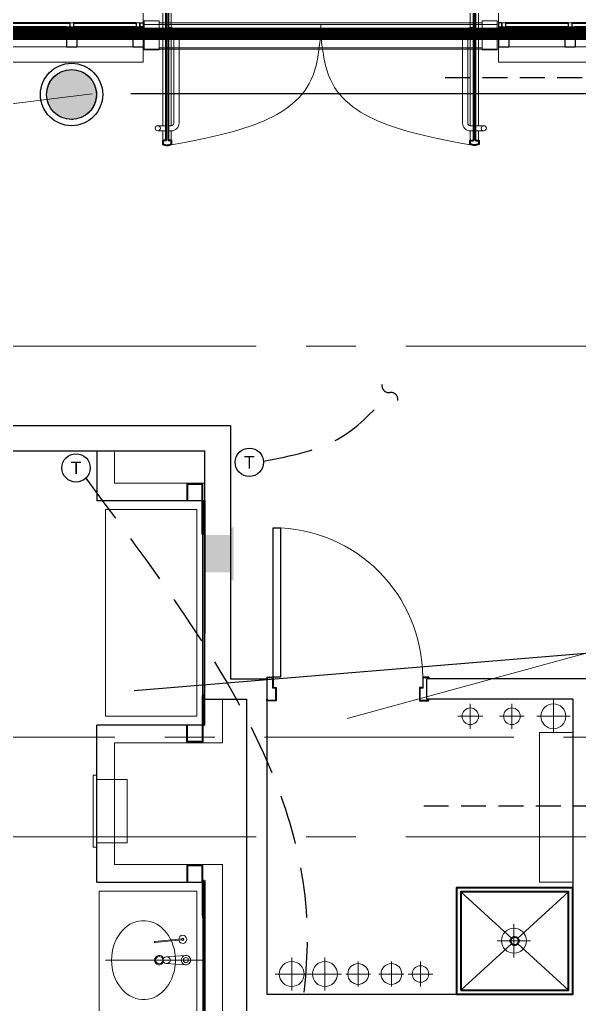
# Model space of a CAD drawing. Header units: inches. Extents: x -26500 to -19489, y -3216 to 2257.
# Drawn here: x -21673.5 to -21538.8, y 862.9 to 1099.7 of the extents above; entities that cross this region are included whole.
import ezdxf
from ezdxf.enums import TextEntityAlignment as Align

# ---------------------------------------------------------------- set-up
doc = ezdxf.new("R2010")
doc.units = ezdxf.units.IN
doc.header["$LTSCALE"] = 48
doc.header["$MEASUREMENT"] = 0
for name, pattern in [('A113$0$CENTER', [2, 1.25, -0.25, 0.25, -0.25]), ('A113$0$DGN Style 2', [173.538547, 104.123128, -69.415419]), ('A113$0$DGN Style 3', [242.953966, 173.538547, -69.415419]), ('A113$0$DGN Style 4', [277.835214, 138.830838, -69.415419, 0.173539, -69.415419]), ('DASHED2', [0.375, 0.25, -0.125]), ('M2113$0$HIDDEN', [0.375, 0.25, -0.125]), ('NB - PH Mezzanine_plan$0$HIDDEN2', [0.1875, 0.125, -0.0625])]:
    doc.linetypes.add(name, pattern=pattern)
for name, color, linetype in [('A-Detl-Iden', 5, 'Continuous'), ('A113$0$A-ANNO-IDEN', 8, 'Continuous'), ('A113$0$A-ANNO-PATT-13-14', 8, 'Continuous'), ('A113$0$A-COLS-13-14', 8, 'Continuous'), ('A113$0$A-COLS-COLS13-14', 8, 'Continuous'), ('A113$0$A-DOOR', 8, 'Continuous'), ('A113$0$A-DOOR-FRAM', 8, 'Continuous'), ('A113$0$A-DOOR-FRM1', 8, 'Continuous'), ('A113$0$A-DOOR-FULL', 8, 'Continuous'), ('A113$0$A-DOOR-SWNG', 8, 'Continuous'), ('A113$0$A-DOOR-THLD', 8, 'Continuous'), ('A113$0$A-EQPM-FEC', 8, 'Continuous'), ('A113$0$A-FLOR-PFIX', 8, 'Continuous'), ('A113$0$A-FLOR-SLEEVE', 8, 'Continuous'), ('A113$0$A-FLOR-SPCL', 8, 'Continuous'), ('A113$0$A-GLAZ', 8, 'Continuous'), ('A113$0$A-GLAZ-FULL', 8, 'Continuous'), ('A113$0$A-GRID-GRDP0-15', 8, 'Continuous'), ('A113$0$A-WALL-EXTR', 8, 'Continuous'), ('A113$0$A-WALL-FULL-INTR', 8, 'Continuous'), ('A113$0$A-WALL-INTR', 8, 'Continuous'), ('A113$0$Level 23', 8, 'Continuous'), ('A113$0$Level 30', 8, 'Continuous'), ('A113$0$Level 33', 8, 'Continuous'), ('M2113$0$M-CONT-WIRE', 12, 'M2113$0$HIDDEN'), ('M2113$0$M-CONT-WIRE @ 48', 12, 'M2113$0$HIDDEN'), ('NB - PH Mezzanine_plan$0$STCCOLS1', 1, 'NB - PH Mezzanine_plan$0$HIDDEN2'), ('NB - PH Mezzanine_plan$0$STPTREINF', 1, 'NB - PH Mezzanine_plan$0$HIDDEN2'), ('NB - PH Mezzanine_plan$0$STREINFB', 1, 'NB - PH Mezzanine_plan$0$HIDDEN2'), ('XREF', 7, 'Continuous'), ('XREF @ 48', 7, 'Continuous')]:
    doc.layers.add(name, color=color, linetype=linetype)
doc.styles.add('M2113$0$MAMEP ANNO', font='arial.ttf', dxfattribs={"height": 0.101562})
doc.styles.add('NB - PH Mezzanine_plan$0$ROMANS', font='romans.shx', dxfattribs={"width": 0.8})
doc.dimstyles.new('NB - PH Mezzanine_plan$0$tce_96', dxfattribs={"dimscale": 96, "dimtxt": 0.09375, "dimasz": 0.075, "dimexe": 0.075, "dimexo": 0.0625, "dimgap": 0.03125, "dimtad": 1, "dimdec": 3, "dimzin": 3, "dimdsep": 46, "dimlunit": 4, "dimtxsty": 'NB - PH Mezzanine_plan$0$ROMANS', "dimblk": 'NB - PH Mezzanine_plan$0$_ArchTick', "dimcen": 0, "dimdle": 0.075, "dimclrd": 3, "dimclre": 3, "dimclrt": 10, "dimadec": 0, "dimazin": 1, "dimtfac": 1, "dimtdec": 3, "dimtmove": 0, "dimatfit": 3, "dimldrblk": 'NB - PH Mezzanine_plan$0$_ArchTick', "dimfxl": 1, "dimtolj": 1, "dimtzin": 3, "dimlwd": -1, "dimlwe": -1, "dimarcsym": 0})

# ---------------------------------------------------------------- blocks, each defined once
blk = doc.blocks.new('A113$0$roof5win_22')
at = {"layer": 'A113$0$A-GLAZ', "linetype": 'Continuous', "lineweight": 30}
for p, q in [((0, 4.75), (0, 0)), ((0, 4.75), (2.5, 4.75)), ((0.8125, 5.75), (0.8125, 4.75)), ((1.6875, 5.75), (1.6875, 4.75)), ((2.5, 4.75), (2.5, 0)), ((0, 0), (2.5, 0))]:
    blk.add_line(p, q, dxfattribs=at)
at = {"layer": 'A113$0$A-GLAZ', "linetype": 'Continuous', "lineweight": 0}
for p, q in [((1.6875, 5.75), (0.8125, 5.75)), ((2.5, 0), (60, 0))]:
    blk.add_line(p, q, dxfattribs=at)
at = {"layer": 'A113$0$A-GLAZ', "linetype": 'Continuous', "lineweight": 40}
for p, q in [((1.6875, 5.75), (60.8125, 5.75)), ((2.5, 4.75), (60, 4.75))]:
    blk.add_line(p, q, dxfattribs=at)
blk = doc.blocks.new('A113$0$36D478_15')
at = {"layer": 'A113$0$A-DOOR', "linetype": 'Continuous', "lineweight": 0}
blk.add_arc((0.85, 5.25), 36, 0, 90, dxfattribs=at)
at = {"layer": 'A113$0$A-DOOR', "linetype": 'Continuous', "lineweight": 30}
blk.add_3dface([(0.85, 41.25), (2.6, 41.25), (2.6, 5.25), (0.85, 5.25)], dxfattribs=at)
at = {"layer": 'A113$0$A-DOOR-FRAM', "linetype": 'Continuous', "lineweight": 30}
for p, q in [((-0.65, 5.25), (0.85, 5.25)), ((-0.65, 5.25), (-0.65, 4.88)), ((0.85, 5.25), (0.85, 2.83)), ((38.35, 5.25), (36.85, 5.25)), ((36.85, 5.25), (36.85, 2.83)), ((38.35, 5.25), (38.35, 4.88)), ((0.85, 2.83), (1.6, 2.83)), ((1.6, 2.83), (1.6, -0.37)), ((36.85, 2.83), (36.1, 2.83)), ((36.1, 2.83), (36.1, -0.37)), ((-0.65, -0.37), (-0.65, 0)), ((38.35, -0.37), (38.35, 0)), ((1.6, -0.37), (-0.65, -0.37)), ((36.1, -0.37), (38.35, -0.37))]:
    blk.add_line(p, q, dxfattribs=at)
at = {"layer": 'A113$0$A-DOOR-FRAM', "linetype": 'Continuous', "lineweight": 13}
for p, q in [((-0.65, 4.88), (-0.5, 4.88)), ((-0.5, 5.1), (0.7, 5.1)), ((-0.5, 5.1), (-0.5, 4.88)), ((0.7, 5.1), (0.7, 2.68)), ((38.2, 5.1), (37, 5.1)), ((37, 5.1), (37, 2.68)), ((38.2, 5.1), (38.2, 4.88)), ((38.35, 4.88), (38.2, 4.88)), ((0.7, 2.68), (1.45, 2.68)), ((1.45, 2.68), (1.45, -0.22)), ((37, 2.68), (36.25, 2.68)), ((36.25, 2.68), (36.25, -0.22)), ((-0.5, 0), (-0.65, 0)), ((-0.5, -0.22), (-0.5, 0)), ((38.2, -0.22), (38.2, 0)), ((38.2, 0), (38.35, 0)), ((1.45, -0.22), (-0.5, -0.22)), ((36.25, -0.22), (38.2, -0.22))]:
    blk.add_line(p, q, dxfattribs=at)
blk = doc.blocks.new('*U761')
at = {"layer": 'A113$0$A-DOOR-FRM1', "linetype": 'A113$0$DGN Style 4', "lineweight": 0}
for p, q in [((0, 9.41), (-42.5, 9.41)), ((0, 9.41), (42.5, 9.41)), ((0, 3.41), (-42.5, 3.41)), ((0, 3.41), (42.5, 3.41))]:
    blk.add_line(p, q, dxfattribs=at)
at = {"layer": 'A113$0$A-DOOR-FRM1', "linetype": 'A113$0$DGN Style 4', "lineweight": 0, "flags": 128}
for points in [[(-40.69, 7.84), (-40.69, 7.16), (-40, 7.16)], [(40.69, 7.84), (40.69, 7.16), (40, 7.16)]]:
    blk.add_lwpolyline(points, dxfattribs=at)
at = {"layer": 'A113$0$A-DOOR-FRM1', "linetype": 'Continuous', "lineweight": 0}
for radius in [0.875, 0.688]:
    blk.add_circle((-40.69, 7.16), radius, dxfattribs=at)
at = {"layer": 'A113$0$A-DOOR-FRM1', "linetype": 'Continuous', "lineweight": 0, "extrusion": (0, 0, -1)}
for radius in [0.875, 0.688]:
    blk.add_circle((-40.69, 7.16), radius, dxfattribs=at)
at = {"layer": 'A113$0$A-DOOR-FULL', "lineweight": 40}
for p, q in [((-38.05, 18.55), (-38.05, 19.4)), ((-38.05, 18.55), (-38.05, 19.4)), ((38.05, 18.55), (38.05, 19.4)), ((38.05, 18.55), (38.05, 19.4)), ((-37.25, 18.5), (-38, 18.5)), ((-37.25, 18.5), (-38, 18.5)), ((-37.25, -18.5), (-37.25, 18.5)), ((-37.25, -18.5), (-37.25, 18.5)), ((-36.75, 18.5), (-36.75, -18.5)), ((-36, 18.5), (-36.75, 18.5)), ((-36.75, 18.5), (-36.75, -18.5)), ((-36, 18.5), (-36.75, 18.5)), ((36, 18.5), (36.75, 18.5)), ((36, 18.5), (36.75, 18.5)), ((36.75, 18.5), (36.75, -18.5)), ((36.75, 18.5), (36.75, -18.5)), ((37.25, -18.5), (37.25, 18.5)), ((37.25, 18.5), (38, 18.5)), ((37.25, -18.5), (37.25, 18.5)), ((37.25, 18.5), (38, 18.5)), ((-38.05, -18.55), (-38.05, -19.4)), ((-38.05, -18.55), (-38.05, -19.4)), ((-37.25, -18.5), (-38, -18.5)), ((-37.25, -18.5), (-38, -18.5)), ((-36, -18.5), (-36.75, -18.5)), ((-36, -18.5), (-36.75, -18.5)), ((-35.95, -19.4), (-35.95, -18.55)), ((-35.95, -19.4), (-35.95, -18.55)), ((35.95, -19.4), (35.95, -18.55)), ((35.95, -19.4), (35.95, -18.55)), ((36, -18.5), (36.75, -18.5)), ((36, -18.5), (36.75, -18.5)), ((37.25, -18.5), (38, -18.5)), ((37.25, -18.5), (38, -18.5)), ((38.05, -18.55), (38.05, -19.4)), ((38.05, -18.55), (38.05, -19.4))]:
    blk.add_line(p, q, dxfattribs=at)
at = {"layer": 'A113$0$A-DOOR-FULL', "lineweight": 30}
for p, q in [((-35.95, 19.4), (-35.95, 18.55)), ((-35.95, 19.4), (-35.95, 18.55)), ((35.95, 19.4), (35.95, 18.55)), ((35.95, 19.4), (35.95, 18.55))]:
    blk.add_line(p, q, dxfattribs=at)
at = {"layer": 'A113$0$A-DOOR-FULL', "lineweight": 0}
for p, q in [((-38, 18.5), (-38, -14.97)), ((-36, 18.5), (-36, 8.63)), ((36, 18.5), (36, 8.63)), ((38, 18.5), (38, -14.97)), ((-38.88, 10.28), (-42.5, 10.28)), ((-42.5, 10.25), (-42.5, 3.28)), ((38.87, 10.28), (42.5, 10.28)), ((42.5, 10.25), (42.5, 3.28)), ((-36, 7.38), (-36, -14.97)), ((36, 7.38), (36, -14.97)), ((-42.25, 5.97), (-42.5, 5.97)), ((42.25, 5.97), (42.5, 5.97)), ((-38.88, 3.28), (-42.5, 3.28)), ((38.87, 3.28), (42.5, 3.28)), ((-38, -16.22), (-38, -18.5)), ((-38, -16.22), (-38, -18.5)), ((-36, -16.22), (-36, -18.5)), ((-36, -16.22), (-36, -18.5)), ((36, -16.22), (36, -18.5)), ((36, -16.22), (36, -18.5)), ((38, -16.22), (38, -18.5)), ((38, -16.22), (38, -18.5))]:
    blk.add_line(p, q, dxfattribs=at)
at = {"layer": 'A113$0$A-DOOR-FULL'}
for p, q in [((-37.25, 18.5), (-37.44, 18.5)), ((-37.25, 18.5), (-37.44, 18.5)), ((-36.56, 18.5), (-36.75, 18.5)), ((-36.56, 18.5), (-36.75, 18.5)), ((36.56, 18.5), (36.75, 18.5)), ((36.56, 18.5), (36.75, 18.5)), ((37.25, 18.5), (37.44, 18.5)), ((37.25, 18.5), (37.44, 18.5)), ((-37.25, -18.5), (-37.44, -18.5)), ((-37.25, -18.5), (-37.44, -18.5)), ((-36.56, -18.5), (-36.75, -18.5)), ((-36.56, -18.5), (-36.75, -18.5)), ((36.56, -18.5), (36.75, -18.5)), ((36.56, -18.5), (36.75, -18.5)), ((37.25, -18.5), (37.44, -18.5)), ((37.25, -18.5), (37.44, -18.5))]:
    blk.add_line(p, q, dxfattribs=at)
at = {"layer": 'A113$0$A-DOOR-FULL', "linetype": 'Continuous', "lineweight": 0}
for p, q in [((-38.88, 10.28), (-42.5, 10.28)), ((-38.88, 10.28), (-38.88, 3.28)), ((38.87, 10.28), (38.87, 3.28)), ((38.87, 10.28), (42.5, 10.28)), ((-36, 8.63), (-36.75, 8.63)), ((-36, 7.38), (-36.75, 7.38)), ((36, 8.63), (36.75, 8.63)), ((36, 7.38), (36.75, 7.38)), ((-35.38, -14.34), (-35.38, 6.75)), ((-35.38, -14.34), (-35.38, 6.75)), ((-34.13, -14.34), (-34.13, 6.75)), ((-34.13, -14.34), (-34.13, 6.75)), ((34.12, -14.34), (34.12, 6.75)), ((34.12, -14.34), (34.12, 6.75)), ((35.37, -14.34), (35.37, 6.75)), ((35.37, -14.34), (35.37, 6.75)), ((-39.25, -14.97), (-37.25, -14.97)), ((-39.25, -14.97), (-37.25, -14.97)), ((-39.25, -16.22), (-37.25, -16.22)), ((-39.25, -16.22), (-37.25, -16.22)), ((-36.75, -14.97), (-36, -14.97)), ((-36.75, -14.97), (-36, -14.97)), ((-36.75, -16.22), (-36, -16.22)), ((-36.75, -16.22), (-36, -16.22)), ((36.75, -14.97), (36, -14.97)), ((36.75, -14.97), (36, -14.97)), ((36.75, -16.22), (36, -16.22)), ((36.75, -16.22), (36, -16.22)), ((39.25, -14.97), (37.25, -14.97)), ((39.25, -14.97), (37.25, -14.97)), ((39.25, -16.22), (37.25, -16.22)), ((39.25, -16.22), (37.25, -16.22))]:
    blk.add_line(p, q, dxfattribs=at)
at = {"layer": 'A113$0$A-DOOR-FULL', "linetype": 'Continuous', "lineweight": 0, "extrusion": (0, 0, -1)}
blk.add_circle((39.25, -15.59), 0.625, dxfattribs=at)
blk.add_circle((39.25, -15.59), 0.625, dxfattribs=at)
at = {"layer": 'A113$0$A-DOOR-FULL', "linetype": 'Continuous', "lineweight": 0}
blk.add_circle((39.25, -15.59), 0.625, dxfattribs=at)
blk.add_circle((39.25, -15.59), 0.625, dxfattribs=at)
at = {"layer": 'A113$0$A-DOOR-FULL', "lineweight": 40}
for centre, radius, start, end in [((-38, 19.4), 0.05, 112.9744, 180), ((-38, 19.4), 0.05, 112.9744, 180), ((-38, 18.55), 0.05, 180, 270), ((-38, 18.55), 0.05, 180, 270), ((-38, -18.55), 0.05, 90, 180), ((-38, -18.55), 0.05, 90, 180), ((-36, -18.55), 0.05, 0, 90), ((-36, -18.55), 0.05, 0, 90), ((-38, -19.4), 0.05, 180, 247.0256), ((-38, -19.4), 0.05, 180, 247.0256), ((-37, -17.04), 2.61, 247.0256, 270.0003), ((-37, -17.04), 2.61, 247.0256, 270.0003), ((-37, -17.04), 2.61, 270.0003, 292.9744), ((-37, -17.04), 2.61, 270.0003, 292.9744), ((-36, -19.4), 0.05, 292.9744, 0), ((-36, -19.4), 0.05, 292.9744, 0)]:
    blk.add_arc(centre, radius, start, end, dxfattribs=at)
at = {"layer": 'A113$0$A-DOOR-FULL', "lineweight": 30}
for centre, radius, start, end in [((-37, 17.04), 2.61, 67.0256, 112.9744), ((-37, 17.04), 2.61, 67.0256, 112.9744), ((-36, 19.4), 0.05, 0, 67.0256), ((-36, 19.4), 0.05, 0, 67.0256), ((-36, 18.55), 0.05, 270, 0), ((-36, 18.55), 0.05, 270, 0)]:
    blk.add_arc(centre, radius, start, end, dxfattribs=at)
at = {"layer": 'A113$0$A-DOOR-FULL', "lineweight": 30, "extrusion": (0, 0, -1)}
for centre, radius, start, end in [((-36, 19.4), 0.05, 0, 67.0256), ((-36, 19.4), 0.05, 0, 67.0256), ((-37, 17.04), 2.61, 67.0256, 112.9744), ((-37, 17.04), 2.61, 67.0256, 112.9744), ((-36, 18.55), 0.05, 270, 0), ((-36, 18.55), 0.05, 270, 0)]:
    blk.add_arc(centre, radius, start, end, dxfattribs=at)
at = {"layer": 'A113$0$A-DOOR-FULL', "lineweight": 40, "extrusion": (0, 0, -1)}
for centre, radius, start, end in [((-38, 19.4), 0.05, 112.9744, 180), ((-38, 19.4), 0.05, 112.9744, 180), ((-38, 18.55), 0.05, 180, 270), ((-38, 18.55), 0.05, 180, 270), ((-36, -18.55), 0.05, 0, 90), ((-36, -18.55), 0.05, 0, 90), ((-38, -18.55), 0.05, 90, 180), ((-38, -18.55), 0.05, 90, 180), ((-36, -19.4), 0.05, 292.9744, 0), ((-36, -19.4), 0.05, 292.9744, 0), ((-37, -17.04), 2.61, 270.0003, 292.9744), ((-37, -17.04), 2.61, 270.0003, 292.9744), ((-37, -17.04), 2.61, 247.0256, 270.0003), ((-37, -17.04), 2.61, 247.0256, 270.0003), ((-38, -19.4), 0.05, 180, 247.0256), ((-38, -19.4), 0.05, 180, 247.0256)]:
    blk.add_arc(centre, radius, start, end, dxfattribs=at)
at = {"layer": 'A113$0$A-DOOR-FULL', "linetype": 'Continuous', "lineweight": 0}
for centre, radius, start, end in [((-36, 6.75), 1.88, 0, 90), ((-36, 6.75), 1.88, 0, 90), ((-36, 6.75), 0.625, 0, 90), ((-36, 6.75), 0.625, 0, 90), ((36, -14.34), 1.88, 180, 270), ((36, -14.34), 1.88, 180, 270), ((36, -14.34), 0.625, 180, 270), ((36, -14.34), 0.625, 180, 270)]:
    blk.add_arc(centre, radius, start, end, dxfattribs=at)
at = {"layer": 'A113$0$A-DOOR-FULL', "linetype": 'Continuous', "lineweight": 0, "extrusion": (0, 0, -1)}
for centre, radius, start, end in [((-36, 6.75), 1.88, 0, 90), ((-36, 6.75), 1.88, 0, 90), ((-36, 6.75), 0.625, 0, 90), ((-36, 6.75), 0.625, 0, 90), ((36, -14.34), 0.625, 180, 270), ((36, -14.34), 1.88, 180, 270), ((36, -14.34), 0.625, 180, 270), ((36, -14.34), 1.88, 180, 270)]:
    blk.add_arc(centre, radius, start, end, dxfattribs=at)
at = {"layer": 'A113$0$A-DOOR-FULL', "lineweight": 0}
for points in [[(-42.25, 8.34), (-42.5, 8.34), (-42.5, 5.97), (-42.25, 5.97)], [(42.25, 8.34), (42.5, 8.34), (42.5, 5.97), (42.25, 5.97)]]:
    blk.add_3dface(points, dxfattribs=at)
at = {"layer": 'A113$0$A-DOOR-SWNG', "linetype": 'A113$0$DGN Style 3', "lineweight": 0}
blk.add_line((0, 6.28), (0, 9.28), dxfattribs=at)
blk.add_line((0, 6.28), (0, 9.28), dxfattribs=at)
for points in [[(-36, -19.59), (-1.87, -2.85), (-0.06, 6.28)], [(36, -19.59), (1.87, -2.85), (0.06, 6.28)]]:
    blk.add_spline(points, degree=3, dxfattribs=at)
at = {"layer": 'A113$0$A-DOOR-THLD', "linetype": 'Continuous', "lineweight": 0}
for p, q in [((-38, 9.78), (-38.88, 9.78)), ((-36, 9.78), (0, 9.78)), ((36, 9.78), (0, 9.78)), ((38.87, 9.78), (38, 9.78)), ((-38, 3.78), (-38.88, 3.78)), ((-35.38, 3.78), (-36, 3.78)), ((-34.13, 3.78), (0, 3.78)), ((34.12, 3.78), (0, 3.78)), ((35.37, 3.78), (36, 3.78)), ((38, 3.78), (38.87, 3.78))]:
    blk.add_line(p, q, dxfattribs=at)
at = {"layer": 'A113$0$A-DOOR-THLD', "linetype": 'A113$0$DGN Style 2', "lineweight": 0}
for p, q in [((-38, 9.78), (-36, 9.78)), ((38, 9.78), (36, 9.78)), ((-38, 3.78), (-36, 3.78)), ((-35.38, 3.78), (-34.13, 3.78)), ((35.37, 3.78), (34.12, 3.78)), ((38, 3.78), (36, 3.78))]:
    blk.add_line(p, q, dxfattribs=at)
at = {"layer": 'A113$0$A-GLAZ-FULL', "linetype": 'Continuous', "lineweight": 30}
blk.add_circle((-40.69, 7.16), 1.19, dxfattribs=at)
at = {"layer": 'A113$0$A-GLAZ-FULL', "linetype": 'Continuous', "lineweight": 30, "extrusion": (0, 0, -1)}
blk.add_circle((-40.69, 7.16), 1.19, dxfattribs=at)
blk = doc.blocks.new('*D794', base_point=(0, 0))
at = {"layer": 'A113$0$A-FLOR-SLEEVE', "linetype": 'Continuous', "lineweight": 0}
for p, q in [((0, -3), (0, 3)), ((-3, 0), (3, 0))]:
    blk.add_line(p, q, dxfattribs=at)
blk = doc.blocks.new('*U793')
at = {"layer": 'A113$0$A-FLOR-SLEEVE', "linetype": 'Continuous', "lineweight": 13}
blk.add_circle((0, 0), 2, dxfattribs=at)
at = {"layer": 'A113$0$A-FLOR-SLEEVE', "linetype": 'Continuous', "lineweight": 0}
blk.add_blockref('*D794', (0, 0), dxfattribs=at)
blk = doc.blocks.new('*D785', base_point=(0, 0))
at = {"layer": 'A113$0$A-FLOR-SLEEVE', "linetype": 'Continuous', "lineweight": 0}
for p, q in [((0, -4), (0, 4)), ((-4, 0), (4, 0))]:
    blk.add_line(p, q, dxfattribs=at)
blk = doc.blocks.new('*U784')
at = {"layer": 'A113$0$A-FLOR-SLEEVE', "linetype": 'Continuous', "lineweight": 13}
blk.add_circle((0, 0), 3, dxfattribs=at)
at = {"layer": 'A113$0$A-FLOR-SLEEVE', "linetype": 'Continuous', "lineweight": 0}
blk.add_blockref('*D785', (0, 0), dxfattribs=at)
blk = doc.blocks.new('*D796', base_point=(0, 0))
at = {"layer": 'A113$0$A-FLOR-SLEEVE', "linetype": 'Continuous', "lineweight": 0}
for p, q in [((0, -3), (0, 3)), ((-3, 0), (3, 0))]:
    blk.add_line(p, q, dxfattribs=at)
blk = doc.blocks.new('*U795')
at = {"layer": 'A113$0$A-FLOR-SLEEVE', "linetype": 'Continuous', "lineweight": 13}
blk.add_circle((0, 0), 2.5, dxfattribs=at)
at = {"layer": 'A113$0$A-FLOR-SLEEVE', "linetype": 'Continuous', "lineweight": 0}
blk.add_blockref('*D796', (0, 0), dxfattribs=at)
blk = doc.blocks.new('*U797')
at = {"layer": 'A113$0$A-EQPM-FEC', "linetype": 'Continuous', "lineweight": 13, "extrusion": (0, 0, -1)}
blk.add_hatch(color=256, dxfattribs=at).paths.add_polyline_path([(-3.25, -6.37), (-3.25, 6.38), (-2.5, 6.38), (-2.5, 4.5), (3.5, 4.5), (3.5, -4.5), (-2.5, -4.5), (-2.5, -6.37)])
at = {"layer": 'A113$0$A-EQPM-FEC', "linetype": 'Continuous', "lineweight": 13}
blk.add_line((2.5, 6.38), (2.5, -6.37), dxfattribs=at)
blk = doc.blocks.new('*U808')
at = {"layer": 'A113$0$A-FLOR-PFIX', "linetype": 'Continuous', "lineweight": 13}
for p, q in [((-3.96, -0.17), (2.55, 0.49)), ((-3.94, -0.42), (2.56, 0.24))]:
    blk.add_line(p, q, dxfattribs=at)
for centre, major_axis, start_param, end_param in [((2.76, 0.38), (0.187, -0.966), 4.749388, 10.782456), ((-3.95, -0.3), (-0.023, 0.121), 6.195472, 9.337065)]:
    blk.add_ellipse(centre, major_axis=major_axis, ratio=0.97753, start_param=start_param, end_param=end_param, dxfattribs=at)
at = {"layer": 'A113$0$A-FLOR-PFIX', "linetype": 'Continuous', "lineweight": 13, "extrusion": (0, 0, -1)}
blk.add_ellipse((2.76, 0.38), major_axis=(-0.047, 0.242), ratio=0.97753, dxfattribs=at)
blk = doc.blocks.new('*U813')
at = {"layer": 'A113$0$A-FLOR-SPCL', "linetype": 'Continuous', "lineweight": 13}
for p, q in [((-1.81, 8.11), (-2.75, 8.11)), ((-2.75, 8.11), (-2.75, -9.14)), ((-1.81, 8.11), (-1.81, -9.14)), ((-1.81, -9.14), (-2.75, -9.14)), ((5.44, -8.14), (-1.81, -8.14))]:
    blk.add_line(p, q, dxfattribs=at)
blk = doc.blocks.new('*U812')
at = {"layer": 'A113$0$A-FLOR-SPCL', "linetype": 'Continuous', "lineweight": 13}
for q in [(-3.72, 6.6), (3.53, -8.65)]:
    blk.add_line((3.53, 6.6), q, dxfattribs=at)
blk.add_blockref('*U813', (-1.91, -0.51), dxfattribs=at)
blk = doc.blocks.new('*U814')
at = {"layer": 'A113$0$Level 23', "linetype": 'Continuous', "lineweight": 40}
for p, q in [((-0.16, 4.02), (0.16, 4.02)), ((-0.16, -4.02), (-0.16, 4.02)), ((0.16, 4.02), (0.16, -4.02)), ((0.16, -4.02), (-0.16, -4.02))]:
    blk.add_line(p, q, dxfattribs=at)
blk = doc.blocks.new('*U815')
at = {"layer": 'A113$0$Level 23', "linetype": 'Continuous', "lineweight": 40}
for p, q in [((0.16, 4.02), (-0.16, 4.02)), ((-0.16, 4.02), (-0.16, -3.14)), ((0.16, -3.14), (0.16, 4.02)), ((-0.16, -3.14), (0.16, -3.14))]:
    blk.add_line(p, q, dxfattribs=at)
blk = doc.blocks.new('A113')
at = {"layer": 'A113$0$A-ANNO-PATT-13-14', "lineweight": 30, "transparency": 33554687}
h = blk.add_hatch(color=256, dxfattribs=at)
edge = h.paths.add_edge_path()
edge.add_arc((-21661.02, 1081.74), 6, 0, 360)
at = {"layer": 'A113$0$A-ANNO-IDEN', "lineweight": 0, "transparency": 33554687, "flags": 128}
blk.add_lwpolyline([(-20960.36, 1090.64), (-21012.35, 1090.64), (-21594.71, 931.62)], dxfattribs=at)
at = {"layer": 'A113$0$A-COLS-13-14', "lineweight": 30, "transparency": 33554687}
blk.add_circle((-21661.02, 1081.74, 1992.75), 7.5, dxfattribs=at)
at = {"layer": 'A113$0$A-COLS-COLS13-14', "lineweight": 30, "transparency": 33554687}
blk.add_circle((-21661.02, 1081.74, -4909.55), 6, dxfattribs=at)
at = {"layer": 'A113$0$A-FLOR-PFIX', "lineweight": 0, "transparency": 33554687}
for p, q in [((-21567.33, 889.92, 1992.75), (-21555.1, 878.8, 1992.75)), ((-21541.35, 889.92, 1992.75), (-21553.59, 878.79, 1992.75)), ((-21555.09, 877.43, 1992.75), (-21567.33, 866.3, 1992.75)), ((-21553.59, 877.42, 1992.75), (-21541.35, 866.3, 1992.75)), ((-21652.89, 873.5, 1992.75), (-21628.9, 873.5, 1992.75))]:
    blk.add_line(p, q, dxfattribs=at)
at = {"layer": 'A113$0$A-FLOR-PFIX', "lineweight": 13, "transparency": 33554687}
for p, q in [((-21638.27, 874.31, 1992.75), (-21633.58, 874.62, 1992.75)), ((-21638.27, 872.69, 1992.75), (-21633.58, 872.38, 1992.75))]:
    blk.add_line(p, q, dxfattribs=at)
at = {"layer": 'A113$0$A-FLOR-PFIX', "lineweight": 40, "transparency": 33554687}
blk.add_circle((-21554.34, 878.11, 1992.75), 1.01, dxfattribs=at)
at = {"layer": 'A113$0$A-FLOR-PFIX', "lineweight": 0, "transparency": 33554687, "extrusion": (0, 0, -1)}
blk.add_arc((21633.5, 873.5, -1992.75), 1.12, 285.9103, 86.2194, dxfattribs=at)
at = {"layer": 'A113$0$A-FLOR-PFIX', "lineweight": 13, "transparency": 33554687, "extrusion": (0, 0, -1)}
blk.add_arc((21633.5, 873.5, -1992.75), 1.12, 86.2194, 273.7806, dxfattribs=at)
for centre, major_axis, ratio, start_param, end_param in [((-21643.71, 873.5, 1992.75), (0, 9.5), 0.809169, 1.671656, 7.753122), ((-21638.14, 873.5, 1992.75), (0.888, 0), 0.92221, 1.713861, 4.569325), ((-21643.71, 873.5, 1992.75), (0, 9.5), 0.809169, 1.470832, 1.671656)]:
    blk.add_ellipse(centre, major_axis=major_axis, ratio=ratio, start_param=start_param, end_param=end_param, dxfattribs=at)
at = {"layer": 'A113$0$A-FLOR-PFIX', "lineweight": 0, "transparency": 33554687, "extrusion": (0, 0, -1)}
for centre, major_axis, ratio, start_param, end_param in [((-21639.92, 873.5, 1992.75), (0, -1.13), 0.97753, 5.098152, 10.610762), ((-21639.92, 873.5, 1992.75), (0, -0.875), 0.97753, 4.747561, 10.996484), ((-21638.14, 873.5, 1992.75), (0.888, 0), 0.92221, 4.712389, 7.853982)]:
    blk.add_ellipse(centre, major_axis=major_axis, ratio=ratio, start_param=start_param, end_param=end_param, dxfattribs=at)
at = {"layer": 'A113$0$A-FLOR-PFIX', "lineweight": 40, "transparency": 33554687}
for points in [[(-21568.33, 865.3, 1992.75), (-21540.35, 865.3, 1992.75), (-21540.35, 890.92, 1992.75), (-21568.33, 890.92, 1992.75)], [(-21567.33, 866.3, 1992.75), (-21541.35, 866.3, 1992.75), (-21541.35, 889.92, 1992.75), (-21567.33, 889.92, 1992.75)]]:
    blk.add_3dface(points, dxfattribs=at)
at = {"layer": 'A113$0$A-FLOR-SPCL', "lineweight": 13, "transparency": 33554687}
blk.add_3dface([(-21548.36, 928.29, 1992.75), (-21540.36, 928.29, 1992.75), (-21540.36, 892.29, 1992.75), (-21548.36, 892.29, 1992.75)], dxfattribs=at)
at = {"layer": 'A113$0$A-GLAZ', "lineweight": 30, "transparency": 33554687}
for p, q in [((-21662.27, 1097.99, 1992.75), (-21662.27, 1093.24, 1992.75)), ((-21662.27, 1097.99, 1992.75), (-21659.77, 1097.99, 1992.75)), ((-21661.46, 1098.99, 1992.75), (-21661.46, 1097.99, 1992.75)), ((-21660.59, 1098.99, 1992.75), (-21660.59, 1097.99, 1992.75)), ((-21659.77, 1097.99, 1992.75), (-21659.77, 1093.24, 1992.75)), ((-21646.27, 1097.99, 1992.75), (-21646.27, 1093.24, 1992.75)), ((-21646.27, 1097.99, 1992.75), (-21643.77, 1097.99, 1992.75)), ((-21645.46, 1098.99, 1992.75), (-21645.46, 1097.99, 1992.75)), ((-21644.59, 1098.99, 1992.75), (-21644.59, 1097.99, 1992.75)), ((-21643.77, 1097.99, 1992.75), (-21643.77, 1093.24, 1992.75)), ((-21558.27, 1097.99, 1992.75), (-21558.27, 1093.24, 1992.75)), ((-21558.27, 1097.99, 1992.75), (-21555.77, 1097.99, 1992.75)), ((-21558.27, 1097.99, 1992.75), (-21558.27, 1093.24, 1992.75)), ((-21557.46, 1098.99, 1992.75), (-21557.46, 1097.99, 1992.75)), ((-21557.46, 1098.99, 1992.75), (-21557.46, 1097.99, 1992.75)), ((-21556.59, 1098.99, 1992.75), (-21556.59, 1097.99, 1992.75)), ((-21555.77, 1097.99, 1992.75), (-21555.77, 1093.24, 1992.75)), ((-21662.27, 1093.24, 1992.75), (-21659.77, 1093.24, 1992.75)), ((-21646.27, 1093.24, 1992.75), (-21643.77, 1093.24, 1992.75)), ((-21558.27, 1093.24, 1992.75), (-21555.77, 1093.24, 1992.75))]:
    blk.add_line(p, q, dxfattribs=at)
at = {"layer": 'A113$0$A-GLAZ', "lineweight": 0, "transparency": 33554687}
for p, q in [((-21660.59, 1098.99, 1992.75), (-21661.46, 1098.99, 1992.75)), ((-21644.59, 1098.99, 1992.75), (-21645.46, 1098.99, 1992.75)), ((-21556.59, 1098.99, 1992.75), (-21557.46, 1098.99, 1992.75)), ((-21659.77, 1093.24, 1992.75), (-21643.77, 1093.24, 1992.75)), ((-21558.27, 1093.24, 1992.75), (-21541.59, 1093.24, 1992.75))]:
    blk.add_line(p, q, dxfattribs=at)
at = {"layer": 'A113$0$A-GLAZ', "lineweight": 40, "transparency": 33554687}
for p, q in [((-21660.59, 1098.99, 1992.75), (-21645.46, 1098.99, 1992.75)), ((-21660.59, 1097.99, 1992.75), (-21645.46, 1097.99, 1992.75)), ((-21556.59, 1098.99, 1992.75), (-21541.46, 1098.99, 1992.75)), ((-21556.59, 1097.99, 1992.75), (-21541.46, 1097.99, 1992.75))]:
    blk.add_line(p, q, dxfattribs=at)
at = {"layer": 'A113$0$A-GLAZ', "lineweight": 30, "transparency": 33554687}
for points in [[(-21644.59, 1098.99, 1992.75), (-21643.77, 1098.99, 1992.75), (-21643.77, 1097.99, 1992.75), (-21644.59, 1097.99, 1992.75)], [(-21558.27, 1097.99, 1992.75), (-21557.46, 1097.99, 1992.75), (-21557.46, 1098.99, 1992.75), (-21558.27, 1098.99, 1992.75)]]:
    blk.add_3dface(points, dxfattribs=at)
at = {"layer": 'A113$0$A-GRID-GRDP0-15', "linetype": 'A113$0$CENTER', "lineweight": 0, "transparency": 33554687}
for p, q in [((-23884.56, 1021.17), (-20452.76, 1021.17)), ((-24110.57, 927.16), (-20437.54, 927.16)), ((-23884.56, 903.16), (-20364.93, 903.16))]:
    blk.add_line(p, q, dxfattribs=at)
at = {"layer": 'A113$0$A-WALL-EXTR', "lineweight": 0, "transparency": 33554687}
for p, q in [((-21643.77, 1098.99, 1992.75), (-21643.77, 1101.49, 1992.75)), ((-21558.27, 1098.99, 1992.75), (-21558.27, 1101.49, 1992.75))]:
    blk.add_line(p, q, dxfattribs=at)
at = {"layer": 'A113$0$A-WALL-FULL-INTR', "lineweight": 30, "transparency": 33554687}
for p, q in [((-21654.9, 996, 1992.75), (-21654.9, 984, 1992.75)), ((-21628.9, 930.03, 1992.75), (-21628.9, 996, 1992.75)), ((-21628.9, 984, 1992.75), (-21654.9, 984, 1992.75)), ((-21628.9, 984, 1992.75), (-21628.9, 952.09, 1992.75)), ((-21622.77, 941.16, 1992.75), (-21613.99, 941.16, 1992.75)), ((-21613.99, 941.16, 1992.75), (-21613.99, 865.3, 1992.75)), ((-21482.76, 941.16, 1992.75), (-21575.49, 941.16, 1992.75)), ((-21575.49, 936.28, 1992.75), (-21575.49, 941.16, 1992.75)), ((-21628.9, 936.28, 1992.75), (-21618.87, 936.28, 1992.75)), ((-21618.87, 936.28, 1992.75), (-21618.87, 778.52, 1992.75)), ((-21540.36, 936.28, 1992.75), (-21575.49, 936.28, 1992.75)), ((-21540.36, 936.28, 1992.75), (-21540.35, 865.3, 1992.75)), ((-21654.9, 892.23, 1992.75), (-21654.9, 930.03, 1992.75)), ((-21628.9, 930.03, 1992.75), (-21654.9, 930.03, 1992.75)), ((-21654.9, 892.23, 1992.75), (-21629.48, 892.23, 1992.75)), ((-21628.9, 892.68, 1992.75), (-21628.9, 783.77, 1992.75)), ((-21540.35, 867.29, 1992.75), (-21540.35, 865.3, 1992.75)), ((-21613.99, 865.3, 1992.75), (-21540.35, 865.3, 1992.75))]:
    blk.add_line(p, q, dxfattribs=at)
at = {"layer": 'A113$0$A-WALL-FULL-INTR', "lineweight": 30, "transparency": 33554687, "elevation": 1992.75, "flags": 128}
for points in [[(-21751.02, 1002.13), (-21622.77, 1002.13), (-21622.77, 941.16)], [(-21714.9, 996), (-21628.9, 996)]]:
    blk.add_lwpolyline(points, dxfattribs=at)
at = {"layer": 'A113$0$A-WALL-FULL-INTR', "lineweight": 0, "transparency": 33554687, "elevation": 1992.75, "flags": 128}
for points in [[(-21650.65, 996), (-21650.65, 988.25), (-21628.9, 988.25)], [(-21624.65, 936.28), (-21624.65, 925.78), (-21650.65, 925.78), (-21650.65, 896.48), (-21624.65, 896.48), (-21624.65, 779.98), (-21650.65, 779.98), (-21650.65, 721.23)]]:
    blk.add_lwpolyline(points, dxfattribs=at)
at = {"layer": 'A113$0$A-WALL-INTR', "lineweight": 0, "transparency": 33554687}
for p, q in [((-21643.77, 1093.24, 1992.75), (-21643.77, 1089.49, 1992.75)), ((-21558.27, 1093.24, 1992.75), (-21558.27, 1089.49, 1992.75)), ((-22638.27, 1089.49, 1992.75), (-21643.77, 1089.49, 1992.75)), ((-21558.27, 1089.49, 1992.75), (-21421.53, 1089.49, 1992.75))]:
    blk.add_line(p, q, dxfattribs=at)
at = {"layer": 'A113$0$Level 23', "lineweight": 40, "transparency": 33554687}
for p, q in [((-21629.4, 892.68, 173.77), (-21629.09, 892.68, 173.77)), ((-21629.4, 884.19, 173.77), (-21629.4, 892.68, 173.77)), ((-21629.09, 892.68, 173.77), (-21629.09, 884.19, 173.77)), ((-21629.09, 884.19, 173.77), (-21629.4, 884.19, 173.77))]:
    blk.add_line(p, q, dxfattribs=at)
at = {"layer": 'A113$0$Level 23', "lineweight": 30, "transparency": 33554687}
for p, q in [((-21628.96, 884.13, 173.77), (-21629.4, 884.13, 173.77)), ((-21629.4, 883.75, 173.77), (-21629.4, 884.13, 173.77)), ((-21629.4, 883.75, 173.77), (-21629.34, 883.75, 173.77)), ((-21629.34, 883.75, 173.77), (-21629.34, 884.07, 173.77)), ((-21628.96, 884.07, 173.77), (-21629.34, 884.07, 173.77)), ((-21629.31, 884.05, 173.77), (-21629.31, 792.42, 173.77)), ((-21629.05, 884.05, 173.77), (-21629.3, 884.05, 173.77)), ((-21629.06, 884.05, 173.77), (-21629.06, 792.42, 173.77)), ((-21628.96, 884.07, 173.77), (-21628.96, 884.13, 173.77))]:
    blk.add_line(p, q, dxfattribs=at)
at = {"layer": 'A113$0$Level 23', "lineweight": 0, "transparency": 33554687}
blk.add_line((-21629.4, 792.7, 173.77), (-21629.4, 883.75, 173.77), dxfattribs=at)
at = {"layer": 'A113$0$Level 23', "lineweight": 40, "transparency": 33554687, "elevation": 1992.75, "flags": 128}
for points in [[(-21629.48, 984), (-21629.48, 988), (-21633.23, 988), (-21633.23, 984)], [(-21629.48, 930.03), (-21629.48, 926.03), (-21633.23, 926.03), (-21633.23, 930.03)], [(-21629.48, 892.23), (-21629.48, 896.23), (-21633.23, 896.23), (-21633.23, 892.23)]]:
    blk.add_lwpolyline(points, dxfattribs=at)
at = {"layer": 'A113$0$Level 30', "lineweight": 13, "transparency": 33554687}
for p, q in [((-21652.89, 932.16, 1992.75), (-21652.89, 981.88, 1992.75)), ((-21630.9, 932.16, 1992.75), (-21630.9, 981.88, 1992.75)), ((-21629.49, 937.21, 1992.75), (-21629.16, 937.21, 1992.75)), ((-21630.9, 932.16, 1992.75), (-21652.89, 932.16, 1992.75))]:
    blk.add_line(p, q, dxfattribs=at)
at = {"layer": 'A113$0$Level 30', "lineweight": 13, "transparency": 33554687, "elevation": 1992.75, "flags": 128}
for points in [[(-21652.89, 981.88), (-21630.9, 981.88)], [(-21629.16, 937.21), (-21629.16, 975.95), (-21629.49, 975.95), (-21629.49, 937.21)]]:
    blk.add_lwpolyline(points, dxfattribs=at)
at = {"layer": 'A113$0$Level 30', "lineweight": 13, "transparency": 33554687}
blk.add_3dface([(-21630.9, 786.35, 1992.75), (-21654.4, 786.35, 1992.75), (-21654.4, 890.1, 1992.75), (-21630.9, 890.1, 1992.75)], dxfattribs=at)
at = {"layer": 'A113$0$Level 33', "lineweight": 0, "transparency": 33554687, "extrusion": (0, 0, -1)}
blk.add_circle((21633.5, 873.5, -1992.75), 0.625, dxfattribs=at)
at = {"layer": 'A113$0$A-DOOR', "lineweight": 0, "transparency": 33554687}
blk.add_blockref('A113$0$36D478_15', (-21613.34, 936.28, 1992.75), dxfattribs=at)
at = {"layer": 'A113$0$A-DOOR-SWNG', "lineweight": 0, "transparency": 33554687}
blk.add_blockref('*U761', (-21601.02, 1089.21, 1992.75), dxfattribs=at)
at = {"layer": 'A113$0$A-EQPM-FEC', "lineweight": 13, "transparency": 33554687}
blk.add_blockref('*U797', (-21625.27, 971.25, 1992.75), dxfattribs=at)
at = {"layer": 'A113$0$A-FLOR-PFIX', "lineweight": 13, "transparency": 33554687}
blk.add_blockref('*U808', (-21637.02, 878.12, 1992.75), dxfattribs=at)
at = {"layer": 'A113$0$A-FLOR-SLEEVE', "lineweight": 13, "transparency": 33554687}
for name, p in [('*U784', (-21545.02, 932.16, 1992.75)), ('*U793', (-21565.02, 932.16, 1992.75)), ('*U793', (-21555.02, 932.16, 1992.75)), ('*U784', (-21554.52, 878.16, 1992.75)), ('*U784', (-21608.02, 870.16, 1992.75)), ('*U784', (-21600.02, 870.16, 1992.75)), ('*U795', (-21592.02, 870.16, 1992.75)), ('*U795', (-21584.02, 870.16, 1992.75)), ('*U793', (-21577.02, 870.16, 1992.75))]:
    blk.add_blockref(name, p, dxfattribs=at)
at = {"layer": 'A113$0$A-FLOR-SPCL', "lineweight": 13, "transparency": 33554687}
blk.add_blockref('*U812', (-21651.18, 910.36, 1992.75), dxfattribs=at)
at = {"layer": 'A113$0$A-GLAZ', "lineweight": 30, "transparency": 33554687}
for p in [(-21722.27, 1093.24, 1992.75), (-21542.27, 1093.24, 1992.75)]:
    blk.add_blockref('A113$0$roof5win_22', p, dxfattribs=at)
at = {"layer": 'A113$0$Level 23', "lineweight": 40, "transparency": 33554687}
for name, p in [('*U814', (-21629.33, 979.99, 1992.75)), ('*U815', (-21629.33, 933.17, 1992.75))]:
    blk.add_blockref(name, p, dxfattribs=at)
blk = doc.blocks.new('NB - PH Mezzanine_plan$0$_ArchTick')
at = {"linetype": 'ByBlock', "const_width": 0.15}
blk.add_lwpolyline([(-0.5, -0.5), (0.5, 0.5)], dxfattribs=at)
blk = doc.blocks.new('M2113$0$Symbol-Thermostat-Anno')
at = {"color": 0, "linetype": 'ByBlock'}
blk.add_circle((0, 0), 0.0711, dxfattribs=at)
at = {"color": 0, "linetype": 'ByBlock', "style": 'M2113$0$MAMEP ANNO'}
blk.add_attdef('T', text='', height=0.0625, dxfattribs=at).set_placement((0, 0), align=Align.MIDDLE)
blk = doc.blocks.new('M2113$0$Symbol-PipeContinues-Anno')
at = {"color": 0, "linetype": 'ByBlock'}
blk.add_lwpolyline([(0, 0.056, 0.5), (0, 0, -0.5), (0, -0.056)], format="xyb", dxfattribs=at)
blk = doc.blocks.new('NB - PH Mezzanine_plan')
at = {"layer": 'NB - PH Mezzanine_plan$0$STCCOLS1', "transparency": 33554687}
blk.add_circle((-21661.02, 1081.74), 6, dxfattribs=at)
at = {"layer": 'NB - PH Mezzanine_plan$0$STPTREINF', "lineweight": 13, "ltscale": 39.370079, "transparency": 33554687}
blk.add_lwpolyline([(-21656.08, 1081.9), (-22163.23, 1018.24)], dxfattribs=at)
at = {"layer": 'NB - PH Mezzanine_plan$0$STREINFB', "transparency": 33554687}
for points in [[(-21571.09, 1085.85), (-21526.5, 1085.85)], [(-21576.25, 910.63), (-21531.66, 910.63)]]:
    blk.add_lwpolyline(points, dxfattribs=at)
at = {"layer": 'NB - PH Mezzanine_plan$0$STPTREINF', "lineweight": 13, "ltscale": 39.370079, "transparency": 33554687}
for points in [[(-21410.53, 1081.9), (-21656.08, 1081.9)], [(-21410.53, 957.76), (-21781.02, 927.16)]]:
    blk.add_leader(points, dimstyle='NB - PH Mezzanine_plan$0$tce_96', override={"dimclrd": 8}, dxfattribs=at)

msp = doc.modelspace()

# ---------------------------------------------------------------- linework, layer by layer
at = {"layer": 'A-Detl-Iden', "linetype": 'DASHED2', "const_width": 3, "elevation": 0, "flags": 128}
msp.add_lwpolyline([(-22047.51, 1096.36), (-22047.51, 613.14), (-21495.53, 613.14), (-21495.53, 1096.36), (-22047.51, 1096.36)], dxfattribs=at)
at = {"layer": 'M2113$0$M-CONT-WIRE', "transparency": 33554687}
for points in [[(-21614.82, 993.57, 0), (-21596.04, 999.35), (-21584.38, 1010.04)], [(-21657.61, 989.41, 0), (-21604.37, 881.89), (-21611.23, 831.08), (-21642.83, 736.22), (-21743.73, 688.73), (-21791.84, 659.52)]]:
    msp.add_spline(points, degree=3, dxfattribs=at)

# ---------------------------------------------------------------- block references
at = {"layer": 'M2113$0$M-CONT-WIRE @ 48', "transparency": 33554687, "xscale": 48, "yscale": 48, "zscale": 48, "rotation": 224.9999999999988}
msp.add_blockref('M2113$0$Symbol-PipeContinues-Anno', (-21584.38, 1010.04), dxfattribs=at)
at = {"layer": 'XREF'}
for name in ['A113', 'NB - PH Mezzanine_plan']:
    msp.add_blockref(name, (0, 0), dxfattribs=at)
at = {"layer": 'XREF @ 48', "transparency": 33554687, "xscale": 48, "yscale": 48, "zscale": 48}
for p in [(-21659.94, 991.91, 0), (-21618.22, 993.26, 0)]:
    msp.add_blockref('M2113$0$Symbol-Thermostat-Anno', p, dxfattribs=at).add_auto_attribs({'T': 'T'})

doc.saveas('drawing.dxf')
